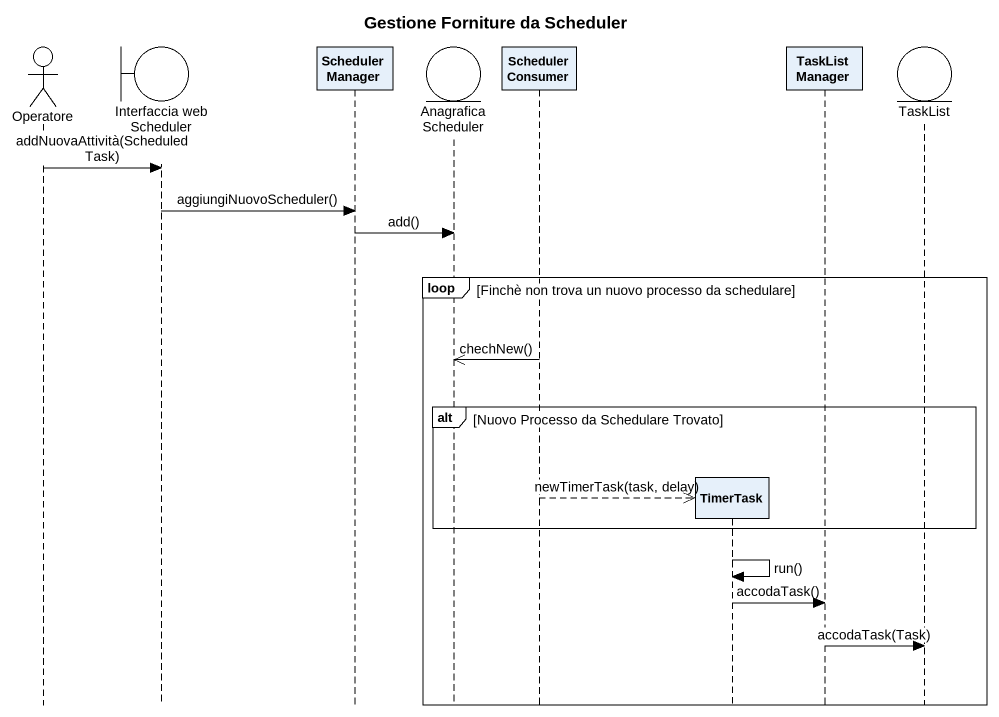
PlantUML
@startuml
title Gestione Forniture da Scheduler
hide footbox
actor Operatore
boundary "Interfaccia web Scheduler" as Interfaccia_web_Scheduler
participant "Scheduler Manager" as Scheduler_Manager
entity "Anagrafica Scheduler" as Anagrafica_Scheduler
participant "Scheduler Consumer" as Scheduler_Consumer
participant TimerTask
participant "TaskList Manager" as TaskList_Manager
entity TaskList

Operatore -> Interfaccia_web_Scheduler : addNuovaAttività(ScheduledTask)
Interfaccia_web_Scheduler -> Scheduler_Manager : aggiungiNuovoScheduler()
Scheduler_Manager -> Anagrafica_Scheduler : add()
loop Finchè non trova un nuovo processo da schedulare
  Scheduler_Consumer ->> Anagrafica_Scheduler : chechNew()
  alt Nuovo Processo da Schedulare Trovato
    Scheduler_Consumer -->> TimerTask ** : newTimerTask(task, delay)
  end
  TimerTask -> TimerTask : run()
  TimerTask -> TaskList_Manager : accodaTask()
  TaskList_Manager -> TaskList : accodaTask(Task)
end
@enduml
